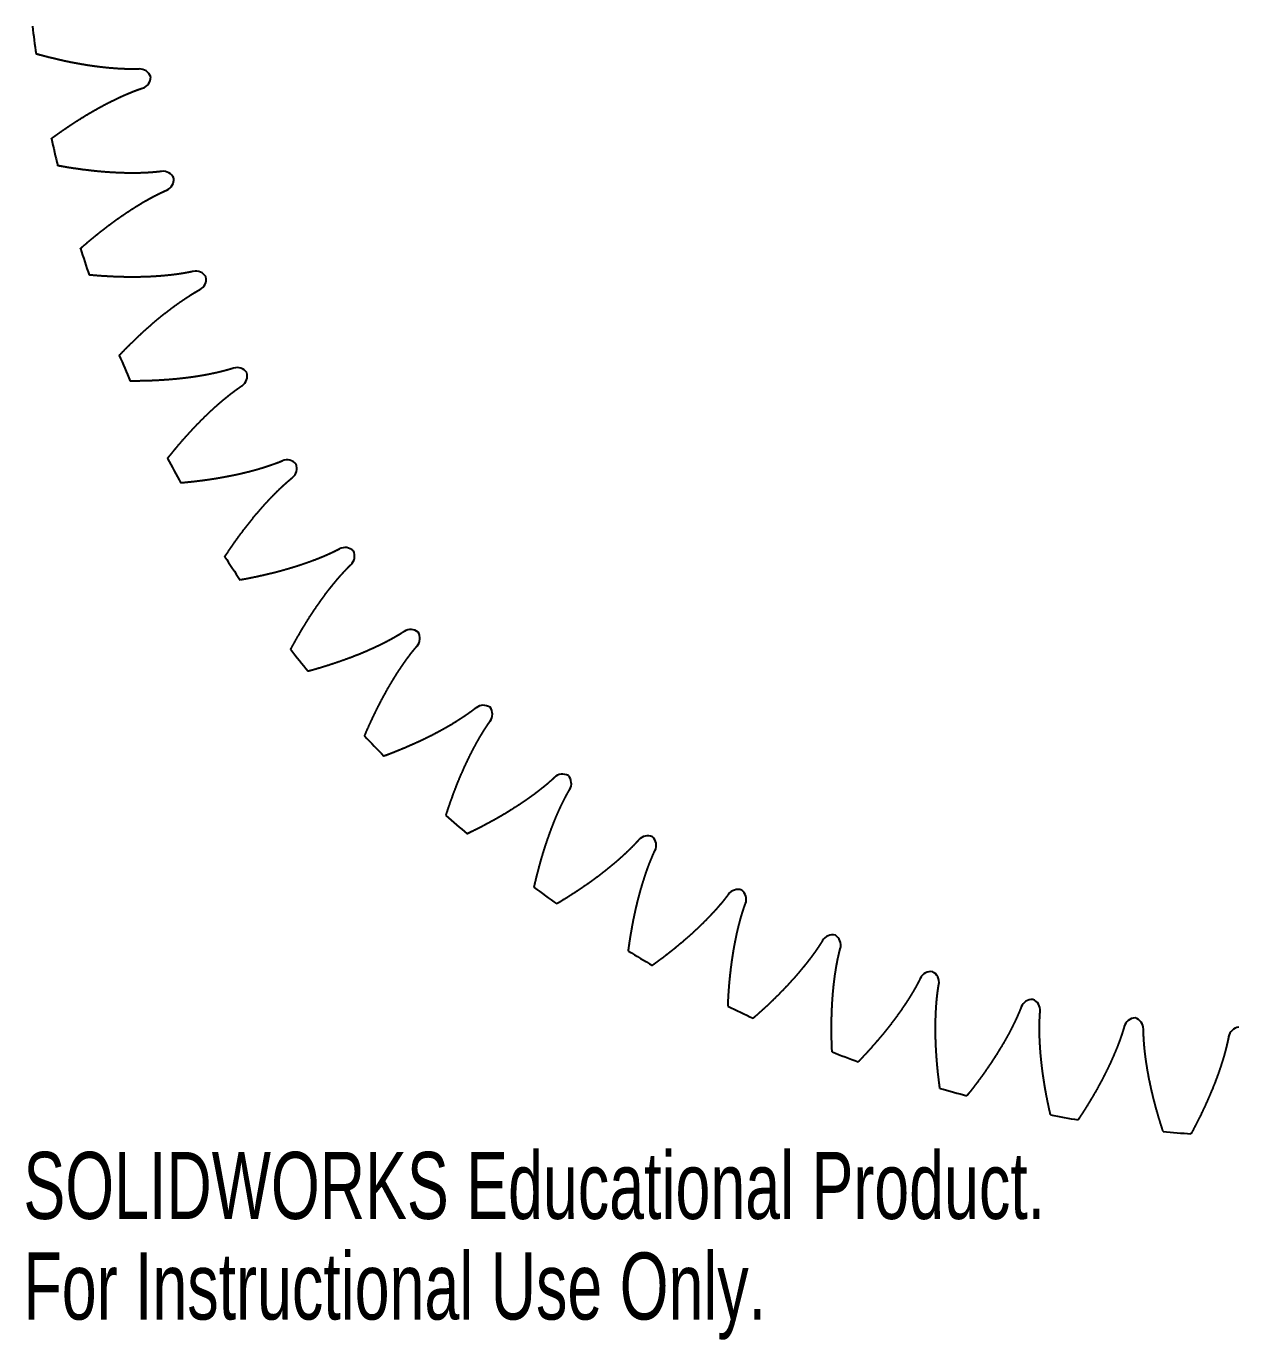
# Model space of a CAD drawing. Header units: inches. Extents: x -3.6 to 3.6, y -4.17 to 3.6.
# Drawn here: x -3.59 to -0.148, y -4.173 to -0.444 of the extents above; entities that cross this region are included whole.
import ezdxf

# ---------------------------------------------------------------- set-up
doc = ezdxf.new("R2010")
doc.units = ezdxf.units.IN
doc.header["$MEASUREMENT"] = 0
doc.styles.add('SLDTEXTSTYLE0', font='TXT', dxfattribs={"width": 0.7})

msp = doc.modelspace()

# ---------------------------------------------------------------- linework, layer by layer
at = {"color": 7, "linetype": 'Continuous', "lineweight": 25}
for centre, radius, start, end in [((0, 0), 3.6, 187.0831, 188.3455), ((-3.2681, -0.5988), 0.0336, 19.9703, 92.2339), ((-3.2701, -0.5877), 0.0336, 288.3375, 0.6011), ((0, 0), 3.6, 192.2259, 193.4883), ((-3.2012, -0.8893), 0.0336, 25.1132, 97.3768), ((-3.2042, -0.8785), 0.0336, 293.4804, 5.744), ((0, 0), 3.6, 197.3688, 198.6312), ((-3.1086, -1.1727), 0.0336, 30.256, 102.5196), ((-3.1126, -1.1621), 0.0336, 298.6232, 10.8868), ((0, 0), 3.6, 202.5117, 203.7741), ((-2.991, -1.4466), 0.0336, 35.3989, 107.6625), ((-2.9959, -1.4365), 0.0336, 303.7661, 16.0297), ((0, 0), 3.6, 207.6545, 208.9169), ((-2.8493, -1.7089), 0.0336, 40.5417, 112.8053), ((-2.8551, -1.6992), 0.0336, 308.9089, 21.1726), ((-2.6846, -1.9575), 0.0336, 45.6846, 117.9482), ((-2.6912, -1.9483), 0.0336, 314.0518, 26.3154), ((0, 0), 3.6, 212.7974, 214.0598), ((-2.4983, -2.1902), 0.0336, 50.8274, 123.0911), ((-2.5058, -2.1817), 0.0336, 319.1947, 31.4583), ((0, 0), 3.6, 217.9402, 219.2026), ((-2.292, -2.4054), 0.0336, 55.9703, 128.2339), ((-2.3001, -2.3976), 0.0336, 324.3375, 36.6011), ((0, 0), 3.6, 223.0831, 224.3455), ((-2.0671, -2.6011), 0.0336, 61.1132, 133.3768), ((-2.0759, -2.5941), 0.0336, 329.4804, 41.744), ((0, 0), 3.6, 228.2259, 229.4883), ((-1.8256, -2.7759), 0.0336, 66.256, 138.5196), ((-1.835, -2.7697), 0.0336, 334.6232, 46.8868), ((0, 0), 3.6, 233.3688, 234.6312), ((-1.5694, -2.9284), 0.0336, 71.3989, 143.6625), ((-1.5794, -2.9231), 0.0336, 339.7661, 52.0297), ((-1.3006, -3.0573), 0.0336, 76.5417, 148.8053), ((-1.311, -3.0529), 0.0336, 344.9089, 57.1726), ((0, 0), 3.6, 238.5117, 239.7741), ((-1.0213, -3.1616), 0.0336, 81.6846, 153.9482), ((-1.0321, -3.1581), 0.0336, 350.0518, 62.3154), ((-0.7338, -3.2404), 0.0336, 86.8274, 159.0911), ((-0.7448, -3.2379), 0.0336, 355.1947, 67.4583), ((0, 0), 3.6, 243.6545, 244.9169), ((-0.4404, -3.2932), 0.0336, 91.9703, 164.2339), ((-0.4516, -3.2916), 0.0336, 0.3375, 72.6011), ((-0.1434, -3.3194), 0.0336, 97.1132, 169.3768), ((0, 0), 3.6, 248.7974, 250.0598), ((0, 0), 3.6, 253.9402, 255.2026), ((0, 0), 3.6, 259.0831, 260.3455), ((0, 0), 3.6, 264.2259, 265.4883)]:
    msp.add_arc(centre, radius, start, end, dxfattribs=at)
for points, knots in [([(-3.2694, -0.5653), (-3.2704, -0.5653), (-3.2738, -0.5654), (-3.2797, -0.5656), (-3.288, -0.5657), (-3.2978, -0.5656), (-3.3076, -0.5654), (-3.3174, -0.565), (-3.3293, -0.5644), (-3.3436, -0.5634), (-3.3604, -0.5619), (-3.3795, -0.5599), (-3.399, -0.5573), (-3.4183, -0.5544), (-3.4378, -0.5511), (-3.4568, -0.5476), (-3.4765, -0.5436), (-3.4948, -0.5396), (-3.5154, -0.5347), (-3.532, -0.5306), (-3.5492, -0.526), (-3.5576, -0.5237), (-3.5619, -0.5225)], [0.0811555, 0.0811555, 0.0811555, 0.0811555, 0.0811555, 0.0921105, 0.1194762, 0.1468425, 0.1742089, 0.201575, 0.228941, 0.2563073, 0.307035, 0.3617674, 0.4164997, 0.4712319, 0.5259643, 0.5806966, 0.635429, 0.6901614, 0.7448937, 0.7996261, 0.8543584, 0.9090909, 0.9090909, 0.9090909, 0.9090909, 0.9090909]), ([(-3.5184, -0.7624), (-3.5148, -0.7597), (-3.5077, -0.7546), (-3.4932, -0.7442), (-3.4791, -0.7346), (-3.4616, -0.7228), (-3.4459, -0.7126), (-3.4288, -0.7019), (-3.4123, -0.692), (-3.3951, -0.682), (-3.3781, -0.6726), (-3.3607, -0.6633), (-3.3436, -0.6546), (-3.3284, -0.6474), (-3.3153, -0.6414), (-3.3044, -0.6367), (-3.2954, -0.6329), (-3.2863, -0.6292), (-3.2771, -0.6257), (-3.2693, -0.6229), (-3.2637, -0.6209), (-3.2605, -0.6199), (-3.2595, -0.6195)], [0, 0, 0, 0, 0, 0.0547325, 0.1094648, 0.1641972, 0.2189295, 0.2736619, 0.3283943, 0.3831266, 0.437859, 0.4925913, 0.5473236, 0.6020559, 0.6527836, 0.6801499, 0.707516, 0.7348821, 0.7622484, 0.7896147, 0.8169804, 0.8279354, 0.8279354, 0.8279354, 0.8279354, 0.8279354]), ([(-3.2055, -0.8561), (-3.2065, -0.8562), (-3.2099, -0.8566), (-3.2158, -0.8573), (-3.2241, -0.8581), (-3.2338, -0.8589), (-3.2436, -0.8596), (-3.2534, -0.8601), (-3.2653, -0.8606), (-3.2796, -0.8609), (-3.2965, -0.8609), (-3.3157, -0.8605), (-3.3354, -0.8597), (-3.3548, -0.8586), (-3.3746, -0.8571), (-3.3938, -0.8553), (-3.4138, -0.853), (-3.4324, -0.8507), (-3.4533, -0.8477), (-3.4702, -0.8451), (-3.4878, -0.842), (-3.4963, -0.8405), (-3.5007, -0.8397)], [0.0811555, 0.0811555, 0.0811555, 0.0811555, 0.0811555, 0.0921105, 0.1194762, 0.1468425, 0.1742089, 0.201575, 0.228941, 0.2563073, 0.307035, 0.3617674, 0.4164997, 0.4712319, 0.5259643, 0.5806966, 0.635429, 0.6901614, 0.7448937, 0.7996261, 0.8543584, 0.9090909, 0.9090909, 0.9090909, 0.9090909, 0.9090909]), ([(-3.4359, -1.0747), (-3.4325, -1.0717), (-3.4259, -1.066), (-3.4124, -1.0544), (-3.3992, -1.0435), (-3.3829, -1.0302), (-3.3681, -1.0187), (-3.3521, -1.0064), (-3.3365, -0.9951), (-3.3203, -0.9836), (-3.3042, -0.9727), (-3.2877, -0.9619), (-3.2714, -0.9517), (-3.2569, -0.9431), (-3.2445, -0.936), (-3.234, -0.9303), (-3.2254, -0.9257), (-3.2166, -0.9213), (-3.2078, -0.917), (-3.2003, -0.9134), (-3.1949, -0.911), (-3.1918, -0.9096), (-3.1909, -0.9092)], [0, 0, 0, 0, 0, 0.0547325, 0.1094648, 0.1641972, 0.2189295, 0.2736619, 0.3283943, 0.3831266, 0.437859, 0.4925913, 0.5473236, 0.6020559, 0.6527836, 0.6801499, 0.707516, 0.7348821, 0.7622484, 0.7896147, 0.8169804, 0.8279354, 0.8279354, 0.8279354, 0.8279354, 0.8279354]), ([(-3.1159, -1.14), (-3.1169, -1.1402), (-3.1202, -1.1409), (-3.126, -1.1421), (-3.1342, -1.1437), (-3.1438, -1.1454), (-3.1535, -1.1469), (-3.1632, -1.1483), (-3.175, -1.1498), (-3.1893, -1.1514), (-3.206, -1.1529), (-3.2252, -1.1543), (-3.2449, -1.1553), (-3.2643, -1.1559), (-3.2842, -1.1561), (-3.3034, -1.1561), (-3.3236, -1.1556), (-3.3423, -1.155), (-3.3634, -1.1538), (-3.3805, -1.1528), (-3.3982, -1.1513), (-3.4069, -1.1505), (-3.4113, -1.1501)], [0.0811555, 0.0811555, 0.0811555, 0.0811555, 0.0811555, 0.0921105, 0.1194762, 0.1468425, 0.1742089, 0.201575, 0.228941, 0.2563073, 0.307035, 0.3617674, 0.4164997, 0.4712319, 0.5259643, 0.5806966, 0.635429, 0.6901614, 0.7448937, 0.7996261, 0.8543584, 0.9090909, 0.9090909, 0.9090909, 0.9090909, 0.9090909]), ([(-3.3257, -1.3783), (-3.3226, -1.3751), (-3.3166, -1.3688), (-3.3042, -1.356), (-3.292, -1.344), (-3.2769, -1.3292), (-3.2632, -1.3165), (-3.2483, -1.3029), (-3.2339, -1.2901), (-3.2188, -1.2773), (-3.2037, -1.2649), (-3.1883, -1.2527), (-3.1729, -1.2411), (-3.1593, -1.2313), (-3.1475, -1.2231), (-3.1376, -1.2165), (-3.1294, -1.2111), (-3.1211, -1.2059), (-3.1127, -1.2008), (-3.1055, -1.1966), (-3.1004, -1.1937), (-3.0974, -1.1921), (-3.0965, -1.1916)], [0, 0, 0, 0, 0, 0.0547325, 0.1094648, 0.1641972, 0.2189295, 0.2736619, 0.3283943, 0.3831266, 0.437859, 0.4925913, 0.5473236, 0.6020559, 0.6527836, 0.6801499, 0.707516, 0.7348821, 0.7622484, 0.7896147, 0.8169804, 0.8279354, 0.8279354, 0.8279354, 0.8279354, 0.8279354]), ([(-3.0012, -1.4147), (-3.0021, -1.415), (-3.0054, -1.416), (-3.011, -1.4177), (-3.019, -1.42), (-3.0285, -1.4226), (-3.038, -1.425), (-3.0475, -1.4272), (-3.0592, -1.4298), (-3.0732, -1.4326), (-3.0898, -1.4357), (-3.1087, -1.4388), (-3.1282, -1.4415), (-3.1476, -1.4438), (-3.1673, -1.4459), (-3.1865, -1.4475), (-3.2066, -1.4489), (-3.2253, -1.4499), (-3.2464, -1.4507), (-3.2635, -1.4511), (-3.2814, -1.4513), (-3.2901, -1.4513), (-3.2945, -1.4513)], [0.0811555, 0.0811555, 0.0811555, 0.0811555, 0.0811555, 0.0921105, 0.1194762, 0.1468425, 0.1742089, 0.201575, 0.228941, 0.2563073, 0.307035, 0.3617674, 0.4164997, 0.4712319, 0.5259643, 0.5806966, 0.635429, 0.6901614, 0.7448937, 0.7996261, 0.8543584, 0.9090909, 0.9090909, 0.9090909, 0.9090909, 0.9090909]), ([(-3.1887, -1.6709), (-3.186, -1.6674), (-3.1805, -1.6606), (-3.1693, -1.6467), (-3.1583, -1.6337), (-3.1445, -1.6176), (-3.1321, -1.6037), (-3.1185, -1.5888), (-3.1052, -1.5748), (-3.0913, -1.5607), (-3.0774, -1.547), (-3.0631, -1.5335), (-3.0489, -1.5206), (-3.0362, -1.5095), (-3.0252, -1.5003), (-3.0159, -1.4928), (-3.0082, -1.4868), (-3.0004, -1.4808), (-2.9925, -1.475), (-2.9858, -1.4702), (-2.9809, -1.4668), (-2.9781, -1.4649), (-2.9772, -1.4644)], [0, 0, 0, 0, 0, 0.0547325, 0.1094648, 0.1641972, 0.2189295, 0.2736619, 0.3283943, 0.3831266, 0.437859, 0.4925913, 0.5473236, 0.6020559, 0.6527836, 0.6801499, 0.707516, 0.7348821, 0.7622484, 0.7896147, 0.8169804, 0.8279354, 0.8279354, 0.8279354, 0.8279354, 0.8279354]), ([(-2.8623, -1.678), (-2.8632, -1.6784), (-2.8663, -1.6797), (-2.8718, -1.6819), (-2.8796, -1.6849), (-2.8888, -1.6883), (-2.898, -1.6915), (-2.9073, -1.6946), (-2.9187, -1.6982), (-2.9324, -1.7024), (-2.9487, -1.7069), (-2.9673, -1.7116), (-2.9864, -1.7161), (-3.0055, -1.7202), (-3.025, -1.7239), (-3.0439, -1.7273), (-3.0639, -1.7305), (-3.0824, -1.7332), (-3.1033, -1.7358), (-3.1203, -1.7378), (-3.1381, -1.7396), (-3.1467, -1.7404), (-3.1512, -1.7407)], [0.0811555, 0.0811555, 0.0811555, 0.0811555, 0.0811555, 0.0921105, 0.1194762, 0.1468425, 0.1742089, 0.201575, 0.228941, 0.2563073, 0.307035, 0.3617674, 0.4164997, 0.4712319, 0.5259643, 0.5806966, 0.635429, 0.6901614, 0.7448937, 0.7996261, 0.8543584, 0.9090909, 0.9090909, 0.9090909, 0.9090909, 0.9090909]), ([(-3.0261, -1.95), (-3.0237, -1.9463), (-3.0189, -1.939), (-3.009, -1.9242), (-2.9991, -1.9102), (-2.9869, -1.893), (-2.9757, -1.878), (-2.9635, -1.8619), (-2.9515, -1.8468), (-2.939, -1.8315), (-2.9264, -1.8166), (-2.9133, -1.8019), (-2.9003, -1.7877), (-2.8887, -1.7756), (-2.8785, -1.7654), (-2.87, -1.7572), (-2.8629, -1.7504), (-2.8556, -1.7438), (-2.8483, -1.7373), (-2.8419, -1.7319), (-2.8374, -1.7281), (-2.8348, -1.726), (-2.834, -1.7254)], [0, 0, 0, 0, 0, 0.0547325, 0.1094648, 0.1641972, 0.2189295, 0.2736619, 0.3283943, 0.3831266, 0.437859, 0.4925913, 0.5473236, 0.6020559, 0.6527836, 0.6801499, 0.707516, 0.7348821, 0.7622484, 0.7896147, 0.8169804, 0.8279354, 0.8279354, 0.8279354, 0.8279354, 0.8279354]), ([(-2.7003, -1.9278), (-2.7012, -1.9283), (-2.7042, -1.9299), (-2.7095, -1.9326), (-2.717, -1.9363), (-2.7258, -1.9405), (-2.7348, -1.9445), (-2.7437, -1.9484), (-2.7547, -1.953), (-2.768, -1.9584), (-2.7838, -1.9643), (-2.8019, -1.9707), (-2.8206, -1.9769), (-2.8392, -1.9827), (-2.8582, -1.9882), (-2.8768, -1.9932), (-2.8964, -1.9982), (-2.9146, -2.0025), (-2.9352, -2.007), (-2.952, -2.0106), (-2.9695, -2.0139), (-2.978, -2.0154), (-2.9824, -2.0162)], [0.0811555, 0.0811555, 0.0811555, 0.0811555, 0.0811555, 0.0921105, 0.1194762, 0.1468425, 0.1742089, 0.201575, 0.228941, 0.2563073, 0.307035, 0.3617674, 0.4164997, 0.4712319, 0.5259643, 0.5806966, 0.635429, 0.6901614, 0.7448937, 0.7996261, 0.8543584, 0.9090909, 0.9090909, 0.9090909, 0.9090909, 0.9090909]), ([(-2.8391, -2.2134), (-2.8371, -2.2095), (-2.8329, -2.2018), (-2.8244, -2.1862), (-2.8158, -2.1714), (-2.8052, -2.1531), (-2.7954, -2.1372), (-2.7847, -2.1201), (-2.7741, -2.104), (-2.763, -2.0876), (-2.7517, -2.0716), (-2.7401, -2.0558), (-2.7284, -2.0405), (-2.7179, -2.0274), (-2.7087, -2.0164), (-2.7009, -2.0074), (-2.6944, -2), (-2.6878, -1.9928), (-2.6811, -1.9856), (-2.6753, -1.9797), (-2.6711, -1.9755), (-2.6686, -1.9731), (-2.6679, -1.9724)], [0, 0, 0, 0, 0, 0.0547325, 0.1094648, 0.1641972, 0.2189295, 0.2736619, 0.3283943, 0.3831266, 0.437859, 0.4925913, 0.5473236, 0.6020559, 0.6527836, 0.6801499, 0.707516, 0.7348821, 0.7622484, 0.7896147, 0.8169804, 0.8279354, 0.8279354, 0.8279354, 0.8279354, 0.8279354]), ([(-2.5167, -2.1621), (-2.5175, -2.1627), (-2.5204, -2.1645), (-2.5253, -2.1677), (-2.5324, -2.172), (-2.5409, -2.177), (-2.5494, -2.1818), (-2.558, -2.1865), (-2.5686, -2.1921), (-2.5813, -2.1986), (-2.5965, -2.2059), (-2.614, -2.2139), (-2.632, -2.2218), (-2.65, -2.2292), (-2.6685, -2.2364), (-2.6866, -2.2431), (-2.7056, -2.2497), (-2.7233, -2.2557), (-2.7435, -2.2621), (-2.7599, -2.2671), (-2.777, -2.2719), (-2.7854, -2.2743), (-2.7897, -2.2754)], [0.0811555, 0.0811555, 0.0811555, 0.0811555, 0.0811555, 0.0921105, 0.1194762, 0.1468425, 0.1742089, 0.201575, 0.228941, 0.2563073, 0.307035, 0.3617674, 0.4164997, 0.4712319, 0.5259643, 0.5806966, 0.635429, 0.6901614, 0.7448937, 0.7996261, 0.8543584, 0.9090909, 0.9090909, 0.9090909, 0.9090909, 0.9090909]), ([(-2.6293, -2.459), (-2.6276, -2.4549), (-2.6241, -2.4469), (-2.617, -2.4306), (-2.6099, -2.415), (-2.6009, -2.3959), (-2.5926, -2.3792), (-2.5834, -2.3612), (-2.5743, -2.3442), (-2.5647, -2.3268), (-2.555, -2.31), (-2.5448, -2.2931), (-2.5345, -2.2769), (-2.5252, -2.2628), (-2.5171, -2.2511), (-2.5101, -2.2414), (-2.5043, -2.2335), (-2.4984, -2.2257), (-2.4923, -2.218), (-2.487, -2.2115), (-2.4832, -2.207), (-2.481, -2.2044), (-2.4804, -2.2037)], [0, 0, 0, 0, 0, 0.0547325, 0.1094648, 0.1641972, 0.2189295, 0.2736619, 0.3283943, 0.3831266, 0.437859, 0.4925913, 0.5473236, 0.6020559, 0.6527836, 0.6801499, 0.707516, 0.7348821, 0.7622484, 0.7896147, 0.8169804, 0.8279354, 0.8279354, 0.8279354, 0.8279354, 0.8279354]), ([(-2.3127, -2.379), (-2.3135, -2.3796), (-2.3162, -2.3817), (-2.3209, -2.3853), (-2.3276, -2.3903), (-2.3355, -2.396), (-2.3436, -2.4016), (-2.3517, -2.407), (-2.3617, -2.4135), (-2.3739, -2.4211), (-2.3883, -2.4298), (-2.405, -2.4393), (-2.4223, -2.4488), (-2.4396, -2.4578), (-2.4573, -2.4666), (-2.4747, -2.4749), (-2.4931, -2.4832), (-2.5102, -2.4908), (-2.5297, -2.4989), (-2.5455, -2.5053), (-2.5622, -2.5117), (-2.5703, -2.5148), (-2.5745, -2.5163)], [0.0811555, 0.0811555, 0.0811555, 0.0811555, 0.0811555, 0.0921105, 0.1194762, 0.1468425, 0.1742089, 0.201575, 0.228941, 0.2563073, 0.307035, 0.3617674, 0.4164997, 0.4712319, 0.5259643, 0.5806966, 0.635429, 0.6901614, 0.7448937, 0.7996261, 0.8543584, 0.9090909, 0.9090909, 0.9090909, 0.9090909, 0.9090909]), ([(-2.3983, -2.6848), (-2.3969, -2.6806), (-2.3942, -2.6723), (-2.3886, -2.6554), (-2.3829, -2.6393), (-2.3756, -2.6194), (-2.3689, -2.602), (-2.3614, -2.5832), (-2.3538, -2.5655), (-2.3458, -2.5474), (-2.3376, -2.5297), (-2.329, -2.512), (-2.3202, -2.4949), (-2.3122, -2.4801), (-2.3051, -2.4676), (-2.2991, -2.4574), (-2.294, -2.449), (-2.2888, -2.4407), (-2.2835, -2.4325), (-2.2788, -2.4255), (-2.2754, -2.4207), (-2.2734, -2.4179), (-2.2729, -2.4171)], [0, 0, 0, 0, 0, 0.0547325, 0.1094648, 0.1641972, 0.2189295, 0.2736619, 0.3283943, 0.3831266, 0.437859, 0.4925913, 0.5473236, 0.6020559, 0.6527836, 0.6801499, 0.707516, 0.7348821, 0.7622484, 0.7896147, 0.8169804, 0.8279354, 0.8279354, 0.8279354, 0.8279354, 0.8279354]), ([(-2.0902, -2.5767), (-2.0909, -2.5774), (-2.0934, -2.5798), (-2.0977, -2.5838), (-2.1039, -2.5893), (-2.1114, -2.5957), (-2.1189, -2.602), (-2.1265, -2.6081), (-2.1359, -2.6155), (-2.1473, -2.6242), (-2.1609, -2.6341), (-2.1766, -2.6451), (-2.193, -2.656), (-2.2094, -2.6665), (-2.2263, -2.6769), (-2.2429, -2.6868), (-2.2604, -2.6967), (-2.2768, -2.7057), (-2.2955, -2.7156), (-2.3107, -2.7234), (-2.3267, -2.7313), (-2.3345, -2.7351), (-2.3386, -2.737)], [0.0811555, 0.0811555, 0.0811555, 0.0811555, 0.0811555, 0.0921105, 0.1194762, 0.1468425, 0.1742089, 0.201575, 0.228941, 0.2563073, 0.307035, 0.3617674, 0.4164997, 0.4712319, 0.5259643, 0.5806966, 0.635429, 0.6901614, 0.7448937, 0.7996261, 0.8543584, 0.9090909, 0.9090909, 0.9090909, 0.9090909, 0.9090909]), ([(-2.148, -2.889), (-2.147, -2.8846), (-2.1451, -2.8761), (-2.141, -2.8588), (-2.1367, -2.8422), (-2.1313, -2.8218), (-2.1261, -2.8038), (-2.1203, -2.7845), (-2.1144, -2.7662), (-2.108, -2.7474), (-2.1014, -2.7291), (-2.0944, -2.7106), (-2.0872, -2.6928), (-2.0806, -2.6774), (-2.0747, -2.6643), (-2.0696, -2.6536), (-2.0652, -2.6448), (-2.0608, -2.636), (-2.0562, -2.6273), (-2.0522, -2.62), (-2.0493, -2.6149), (-2.0475, -2.612), (-2.047, -2.6111)], [0, 0, 0, 0, 0, 0.0547325, 0.1094648, 0.1641972, 0.2189295, 0.2736619, 0.3283943, 0.3831266, 0.437859, 0.4925913, 0.5473236, 0.6020559, 0.6527836, 0.6801499, 0.707516, 0.7348821, 0.7622484, 0.7896147, 0.8169804, 0.8279354, 0.8279354, 0.8279354, 0.8279354, 0.8279354]), ([(-1.8508, -2.7537), (-1.8514, -2.7545), (-1.8537, -2.757), (-1.8576, -2.7614), (-1.8633, -2.7675), (-1.8702, -2.7745), (-1.8771, -2.7814), (-1.8842, -2.7883), (-1.8928, -2.7964), (-1.9034, -2.8061), (-1.9161, -2.8172), (-1.9308, -2.8296), (-1.9461, -2.8419), (-1.9615, -2.8539), (-1.9774, -2.8657), (-1.993, -2.877), (-2.0096, -2.8885), (-2.0251, -2.8989), (-2.0428, -2.9104), (-2.0573, -2.9196), (-2.0725, -2.9289), (-2.08, -2.9333), (-2.0838, -2.9356)], [0.0811555, 0.0811555, 0.0811555, 0.0811555, 0.0811555, 0.0921105, 0.1194762, 0.1468425, 0.1742089, 0.201575, 0.228941, 0.2563073, 0.307035, 0.3617674, 0.4164997, 0.4712319, 0.5259643, 0.5806966, 0.635429, 0.6901614, 0.7448937, 0.7996261, 0.8543584, 0.9090909, 0.9090909, 0.9090909, 0.9090909, 0.9090909]), ([(-1.8804, -3.0699), (-1.8798, -3.0655), (-1.8786, -3.0568), (-1.8761, -3.0392), (-1.8733, -3.0223), (-1.8697, -3.0015), (-1.8662, -2.9831), (-1.8622, -2.9634), (-1.8579, -2.9446), (-1.8533, -2.9253), (-1.8484, -2.9064), (-1.843, -2.8875), (-1.8374, -2.8691), (-1.8322, -2.8531), (-1.8275, -2.8396), (-1.8234, -2.8284), (-1.8199, -2.8192), (-1.8162, -2.8101), (-1.8124, -2.8011), (-1.8091, -2.7935), (-1.8066, -2.7881), (-1.8052, -2.785), (-1.8047, -2.7841)], [0, 0, 0, 0, 0, 0.0547325, 0.1094648, 0.1641972, 0.2189295, 0.2736619, 0.3283943, 0.3831266, 0.437859, 0.4925913, 0.5473236, 0.6020559, 0.6527836, 0.6801499, 0.707516, 0.7348821, 0.7622484, 0.7896147, 0.8169804, 0.8279354, 0.8279354, 0.8279354, 0.8279354, 0.8279354]), ([(-1.5965, -2.9085), (-1.597, -2.9093), (-1.5991, -2.9121), (-1.6026, -2.9168), (-1.6078, -2.9234), (-1.6139, -2.931), (-1.6202, -2.9385), (-1.6266, -2.9459), (-1.6345, -2.9549), (-1.6442, -2.9654), (-1.6558, -2.9776), (-1.6693, -2.9912), (-1.6835, -3.0049), (-1.6978, -3.0182), (-1.7126, -3.0314), (-1.7271, -3.0441), (-1.7426, -3.057), (-1.7571, -3.0688), (-1.7737, -3.0818), (-1.7873, -3.0923), (-1.8016, -3.1028), (-1.8087, -3.108), (-1.8123, -3.1106)], [0.0811555, 0.0811555, 0.0811555, 0.0811555, 0.0811555, 0.0921105, 0.1194762, 0.1468425, 0.1742089, 0.201575, 0.228941, 0.2563073, 0.307035, 0.3617674, 0.4164997, 0.4712319, 0.5259643, 0.5806966, 0.635429, 0.6901614, 0.7448937, 0.7996261, 0.8543584, 0.9090909, 0.9090909, 0.9090909, 0.9090909, 0.9090909]), ([(-1.5976, -3.2261), (-1.5974, -3.2216), (-1.597, -3.2129), (-1.5961, -3.1951), (-1.5949, -3.1781), (-1.5932, -3.157), (-1.5913, -3.1384), (-1.589, -3.1184), (-1.5865, -3.0993), (-1.5836, -3.0796), (-1.5804, -3.0604), (-1.5768, -3.0411), (-1.5729, -3.0223), (-1.5691, -3.0059), (-1.5656, -2.992), (-1.5625, -2.9804), (-1.5598, -2.971), (-1.557, -2.9616), (-1.554, -2.9523), (-1.5514, -2.9444), (-1.5494, -2.9388), (-1.5482, -2.9356), (-1.5479, -2.9347)], [0, 0, 0, 0, 0, 0.0547325, 0.1094648, 0.1641972, 0.2189295, 0.2736619, 0.3283943, 0.3831266, 0.437859, 0.4925913, 0.5473236, 0.6020559, 0.6527836, 0.6801499, 0.707516, 0.7348821, 0.7622484, 0.7896147, 0.8169804, 0.8279354, 0.8279354, 0.8279354, 0.8279354, 0.8279354]), ([(-1.3293, -3.0399), (-1.3298, -3.0408), (-1.3316, -3.0437), (-1.3347, -3.0487), (-1.3393, -3.0557), (-1.3447, -3.0639), (-1.3503, -3.0719), (-1.356, -3.0799), (-1.3631, -3.0895), (-1.3718, -3.1009), (-1.3822, -3.1141), (-1.3945, -3.1288), (-1.4074, -3.1437), (-1.4204, -3.1582), (-1.4339, -3.1727), (-1.4473, -3.1866), (-1.4616, -3.2009), (-1.4749, -3.214), (-1.4903, -3.2284), (-1.5029, -3.24), (-1.5162, -3.2518), (-1.5228, -3.2576), (-1.5262, -3.2605)], [0.0811555, 0.0811555, 0.0811555, 0.0811555, 0.0811555, 0.0921105, 0.1194762, 0.1468425, 0.1742089, 0.201575, 0.228941, 0.2563073, 0.307035, 0.3617674, 0.4164997, 0.4712319, 0.5259643, 0.5806966, 0.635429, 0.6901614, 0.7448937, 0.7996261, 0.8543584, 0.9090909, 0.9090909, 0.9090909, 0.9090909, 0.9090909]), ([(-1.302, -3.3563), (-1.3022, -3.3519), (-1.3026, -3.3432), (-1.3033, -3.3253), (-1.3036, -3.3082), (-1.3038, -3.2871), (-1.3036, -3.2684), (-1.3031, -3.2482), (-1.3023, -3.229), (-1.3012, -3.2092), (-1.2997, -3.1898), (-1.2978, -3.1702), (-1.2956, -3.1511), (-1.2933, -3.1344), (-1.2911, -3.1202), (-1.289, -3.1085), (-1.2872, -3.0989), (-1.2853, -3.0893), (-1.2831, -3.0797), (-1.2812, -3.0716), (-1.2797, -3.0659), (-1.2789, -3.0626), (-1.2786, -3.0616)], [0, 0, 0, 0, 0, 0.0547325, 0.1094648, 0.1641972, 0.2189295, 0.2736619, 0.3283943, 0.3831266, 0.437859, 0.4925913, 0.5473236, 0.6020559, 0.6527836, 0.6801499, 0.707516, 0.7348821, 0.7622484, 0.7896147, 0.8169804, 0.8279354, 0.8279354, 0.8279354, 0.8279354, 0.8279354]), ([(-1.0515, -3.1469), (-1.0519, -3.1477), (-1.0534, -3.1508), (-1.0561, -3.1561), (-1.0599, -3.1635), (-1.0647, -3.1721), (-1.0695, -3.1806), (-1.0745, -3.189), (-1.0806, -3.1992), (-1.0883, -3.2114), (-1.0975, -3.2254), (-1.1084, -3.2412), (-1.1199, -3.2572), (-1.1316, -3.2729), (-1.1438, -3.2885), (-1.1558, -3.3035), (-1.1687, -3.319), (-1.1809, -3.3332), (-1.1949, -3.349), (-1.2064, -3.3617), (-1.2186, -3.3747), (-1.2247, -3.381), (-1.2277, -3.3842)], [0.0811555, 0.0811555, 0.0811555, 0.0811555, 0.0811555, 0.0921105, 0.1194762, 0.1468425, 0.1742089, 0.201575, 0.228941, 0.2563073, 0.307035, 0.3617674, 0.4164997, 0.4712319, 0.5259643, 0.5806966, 0.635429, 0.6901614, 0.7448937, 0.7996261, 0.8543584, 0.9090909, 0.9090909, 0.9090909, 0.9090909, 0.9090909]), ([(-0.9959, -3.4595), (-0.9965, -3.4551), (-0.9977, -3.4465), (-0.9999, -3.4288), (-1.0018, -3.4118), (-1.0039, -3.3907), (-1.0053, -3.3721), (-1.0067, -3.352), (-1.0076, -3.3327), (-1.0083, -3.3129), (-1.0085, -3.2934), (-1.0084, -3.2737), (-1.0079, -3.2545), (-1.0071, -3.2377), (-1.0062, -3.2234), (-1.0052, -3.2115), (-1.0043, -3.2018), (-1.0032, -3.192), (-1.0019, -3.1823), (-1.0007, -3.1741), (-0.9998, -3.1683), (-0.9992, -3.1649), (-0.999, -3.1639)], [0, 0, 0, 0, 0, 0.0547325, 0.1094648, 0.1641972, 0.2189295, 0.2736619, 0.3283943, 0.3831266, 0.437859, 0.4925913, 0.5473236, 0.6020559, 0.6527836, 0.6801499, 0.707516, 0.7348821, 0.7622484, 0.7896147, 0.8169804, 0.8279354, 0.8279354, 0.8279354, 0.8279354, 0.8279354]), ([(-0.7652, -3.2284), (-0.7655, -3.2294), (-0.7667, -3.2326), (-0.7689, -3.238), (-0.7721, -3.2457), (-0.776, -3.2547), (-0.7801, -3.2637), (-0.7843, -3.2725), (-0.7895, -3.2832), (-0.796, -3.296), (-0.804, -3.3108), (-0.8134, -3.3276), (-0.8234, -3.3445), (-0.8336, -3.3611), (-0.8444, -3.3778), (-0.855, -3.3938), (-0.8665, -3.4104), (-0.8773, -3.4257), (-0.8899, -3.4426), (-0.9002, -3.4563), (-0.9112, -3.4703), (-0.9167, -3.4771), (-0.9194, -3.4806)], [0.0811555, 0.0811555, 0.0811555, 0.0811555, 0.0811555, 0.0921105, 0.1194762, 0.1468425, 0.1742089, 0.201575, 0.228941, 0.2563073, 0.307035, 0.3617674, 0.4164997, 0.4712319, 0.5259643, 0.5806966, 0.635429, 0.6901614, 0.7448937, 0.7996261, 0.8543584, 0.9090909, 0.9090909, 0.9090909, 0.9090909, 0.9090909]), ([(-0.6818, -3.5349), (-0.6828, -3.5305), (-0.6847, -3.522), (-0.6886, -3.5046), (-0.6919, -3.4878), (-0.6959, -3.4671), (-0.699, -3.4486), (-0.7022, -3.4287), (-0.7048, -3.4096), (-0.7072, -3.39), (-0.7092, -3.3706), (-0.7109, -3.351), (-0.7121, -3.3318), (-0.7129, -3.315), (-0.7132, -3.3006), (-0.7133, -3.2887), (-0.7132, -3.2789), (-0.713, -3.2691), (-0.7126, -3.2593), (-0.7122, -3.251), (-0.7117, -3.2451), (-0.7115, -3.2417), (-0.7114, -3.2407)], [0, 0, 0, 0, 0, 0.0547325, 0.1094648, 0.1641972, 0.2189295, 0.2736619, 0.3283943, 0.3831266, 0.437859, 0.4925913, 0.5473236, 0.6020559, 0.6527836, 0.6801499, 0.707516, 0.7348821, 0.7622484, 0.7896147, 0.8169804, 0.8279354, 0.8279354, 0.8279354, 0.8279354, 0.8279354]), ([(-0.4727, -3.284), (-0.4729, -3.285), (-0.4739, -3.2883), (-0.4756, -3.2939), (-0.4781, -3.3019), (-0.4812, -3.3112), (-0.4844, -3.3204), (-0.4878, -3.3296), (-0.492, -3.3408), (-0.4974, -3.3541), (-0.504, -3.3696), (-0.5119, -3.3871), (-0.5203, -3.4049), (-0.529, -3.4223), (-0.5382, -3.4399), (-0.5474, -3.4568), (-0.5573, -3.4744), (-0.5667, -3.4905), (-0.5778, -3.5086), (-0.5868, -3.5231), (-0.5965, -3.538), (-0.6013, -3.5453), (-0.6037, -3.549)], [0.0811555, 0.0811555, 0.0811555, 0.0811555, 0.0811555, 0.0921105, 0.1194762, 0.1468425, 0.1742089, 0.201575, 0.228941, 0.2563073, 0.307035, 0.3617674, 0.4164997, 0.4712319, 0.5259643, 0.5806966, 0.635429, 0.6901614, 0.7448937, 0.7996261, 0.8543584, 0.9090909, 0.9090909, 0.9090909, 0.9090909, 0.9090909]), ([(-0.3622, -3.5817), (-0.3636, -3.5775), (-0.3663, -3.5692), (-0.3716, -3.5522), (-0.3765, -3.5358), (-0.3823, -3.5155), (-0.3871, -3.4974), (-0.392, -3.4779), (-0.3963, -3.4591), (-0.4005, -3.4397), (-0.4043, -3.4206), (-0.4077, -3.4012), (-0.4106, -3.3822), (-0.4128, -3.3655), (-0.4145, -3.3513), (-0.4156, -3.3394), (-0.4164, -3.3297), (-0.4171, -3.3199), (-0.4176, -3.3101), (-0.4179, -3.3017), (-0.418, -3.2959), (-0.418, -3.2924), (-0.418, -3.2914)], [0, 0, 0, 0, 0, 0.0547325, 0.1094648, 0.1641972, 0.2189295, 0.2736619, 0.3283943, 0.3831266, 0.437859, 0.4925913, 0.5473236, 0.6020559, 0.6527836, 0.6801499, 0.707516, 0.7348821, 0.7622484, 0.7896147, 0.8169804, 0.8279354, 0.8279354, 0.8279354, 0.8279354, 0.8279354]), ([(-0.1764, -3.3132), (-0.1766, -3.3142), (-0.1772, -3.3175), (-0.1784, -3.3233), (-0.1802, -3.3314), (-0.1824, -3.341), (-0.1848, -3.3505), (-0.1873, -3.36), (-0.1906, -3.3714), (-0.1947, -3.3852), (-0.1999, -3.4012), (-0.2062, -3.4193), (-0.213, -3.4378), (-0.2201, -3.4559), (-0.2277, -3.4743), (-0.2353, -3.492), (-0.2437, -3.5103), (-0.2516, -3.5273), (-0.2609, -3.5462), (-0.2686, -3.5615), (-0.2769, -3.5773), (-0.2811, -3.5849), (-0.2832, -3.5888)], [0.0811555, 0.0811555, 0.0811555, 0.0811555, 0.0811555, 0.0921105, 0.1194762, 0.1468425, 0.1742089, 0.201575, 0.228941, 0.2563073, 0.307035, 0.3617674, 0.4164997, 0.4712319, 0.5259643, 0.5806966, 0.635429, 0.6901614, 0.7448937, 0.7996261, 0.8543584, 0.9090909, 0.9090909, 0.9090909, 0.9090909, 0.9090909])]:
    msp.add_open_spline(points, degree=4, knots=knots, dxfattribs=at)

# ---------------------------------------------------------------- texts
at = {"color": 7, "linetype": 'Continuous', "char_height": 0.1903, "attachment_point": 1, "style": 'SLDTEXTSTYLE0'}
for s, insert in [('SOLIDWORKS Educational Product.', (-3.5979, -3.6401)), ('For Instructional Use Only.', (-3.5979, -3.9256))]:
    msp.add_mtext(s, dxfattribs=dict(at, insert=insert))

doc.saveas('drawing.dxf')
